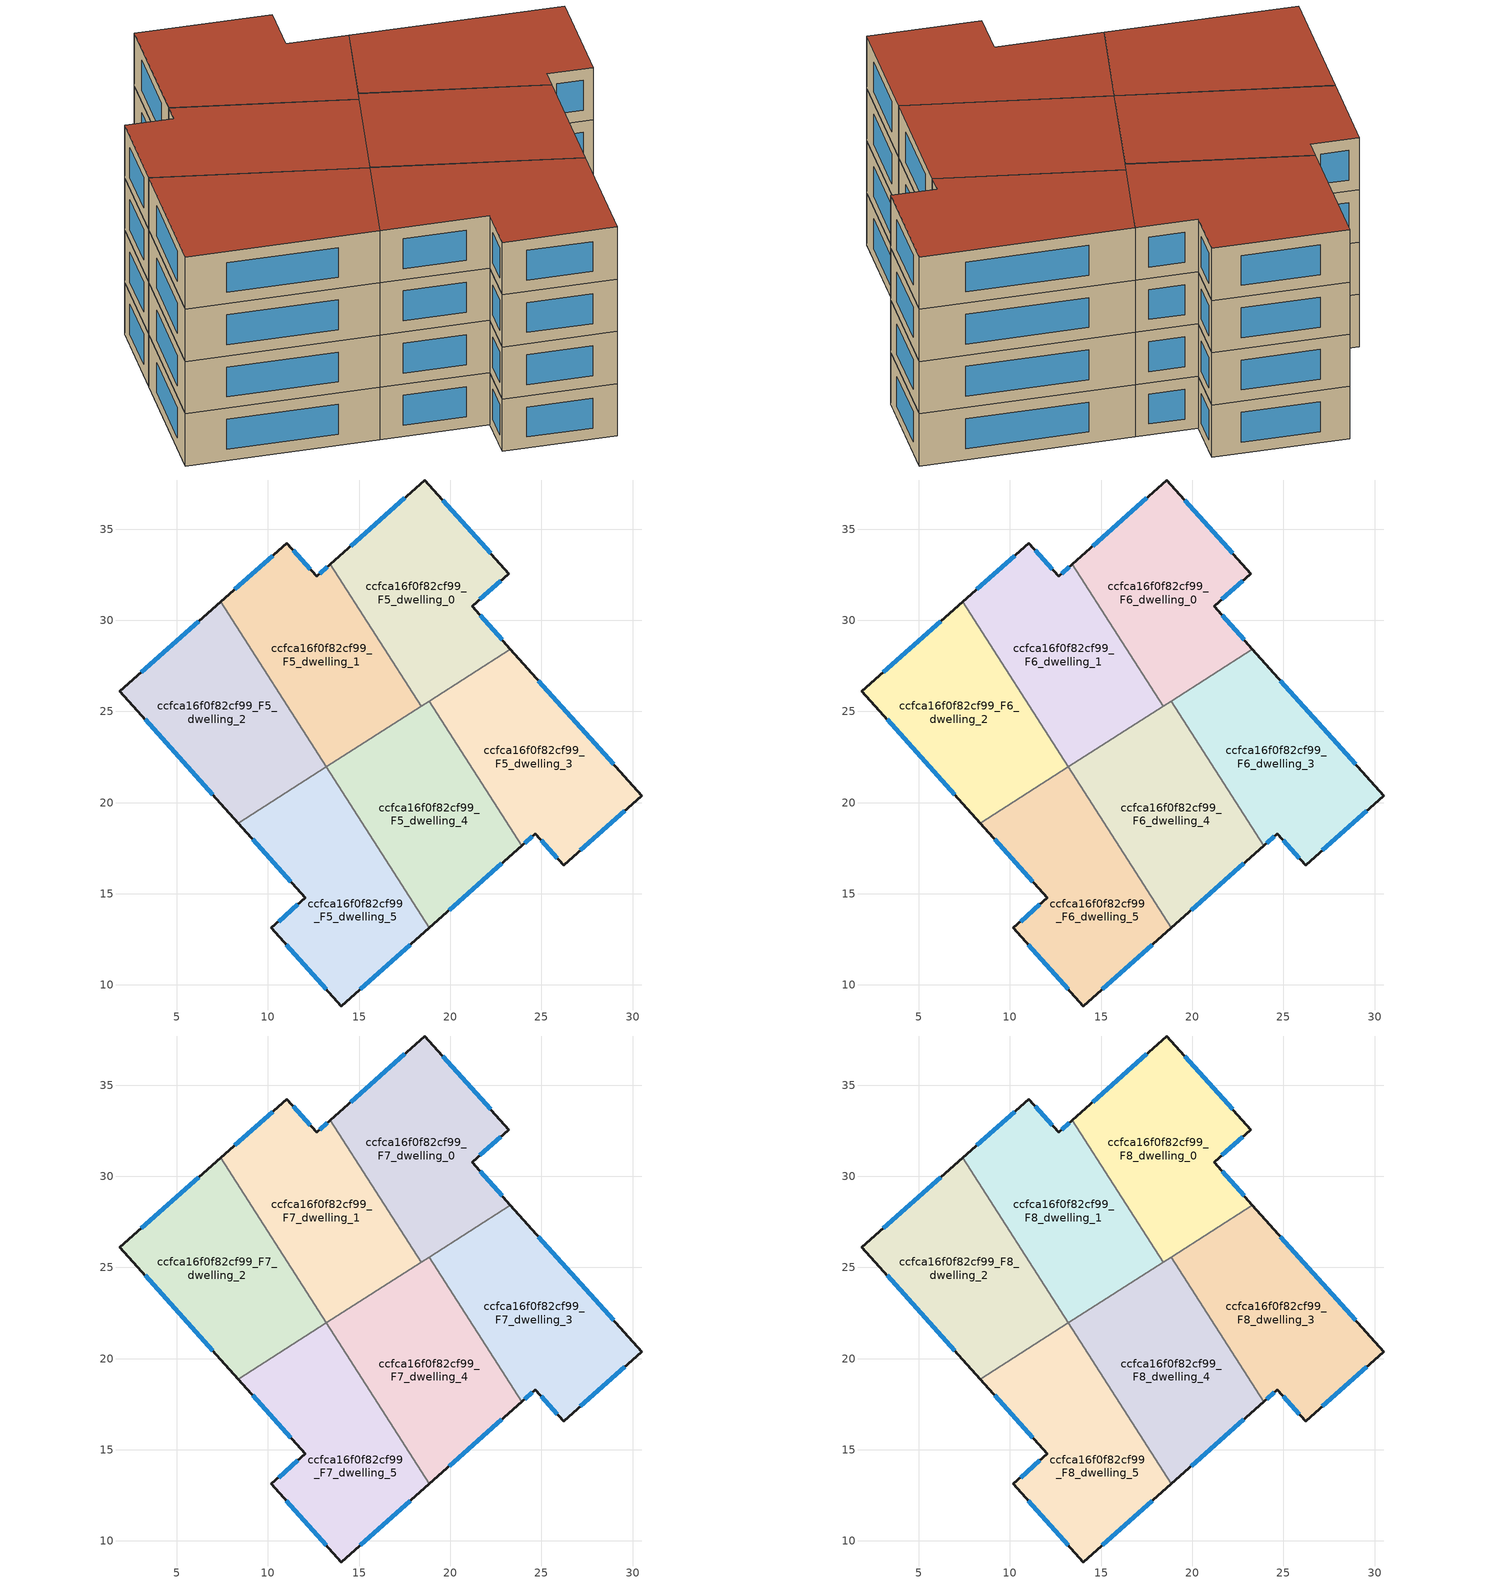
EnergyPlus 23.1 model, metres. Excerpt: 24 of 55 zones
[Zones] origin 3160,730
ccfca16f0f82cf99_F5_dwelling_0
 floor to ccfca16f0f82cf99_F4_dwelling_0 (EU_floor_Construction): 18.61,37.69 23.21,32.57 21.2,30.76 23.3,28.42 18.41,25.29 13.43,33.09 z15
 wall outside (EU_wall_Construction): 23.3,28.42 21.2,30.76 23.21,32.57 18.61,37.69 13.43,33.09 z15:18
 wall to ccfca16f0f82cf99_F5_dwelling_1 (EU_wall_Construction): 13.43,33.09 18.41,25.29 z15:18
 wall to ccfca16f0f82cf99_F5_dwelling_3 (EU_wall_Construction): 18.85,25.57 23.3,28.42 z15:18
 wall to ccfca16f0f82cf99_F5_dwelling_4 (EU_wall_Construction): 18.41,25.29 18.85,25.57 z15:18
 window (EU_Window_Construction): 22.85,28.92 21.65,30.26 / 17.5,36.71 14.54,34.07 / 22.22,33.66 19.59,36.59 / 21.63,31.15 22.78,32.18 z15.64:17.36
ccfca16f0f82cf99_F5_dwelling_1
 floor to ccfca16f0f82cf99_F4_dwelling_1 (EU_floor_Construction): 13.43,33.09 18.41,25.29 13.19,21.95 7.4,31.01 11.04,34.23 12.66,32.41 z15
 wall outside (EU_wall_Construction): 13.43,33.09 12.66,32.41 11.04,34.23 7.4,31.01 z15:18
 wall to ccfca16f0f82cf99_F5_dwelling_2 (EU_wall_Construction): 7.4,31.01 13.19,21.95 z15:18
 wall to ccfca16f0f82cf99_F5_dwelling_4 (EU_wall_Construction): 13.2,21.96 18.41,25.29 z15:18
 window (EU_Window_Construction): 10.26,33.54 8.18,31.7 / 12.32,32.8 11.39,33.84 / 13.27,32.94 12.83,32.55 z15.64:17.36
ccfca16f0f82cf99_F5_dwelling_2
 floor to ccfca16f0f82cf99_F4_dwelling_2 (EU_floor_Construction): 7.4,31.01 13.19,21.95 8.37,18.87 1.88,26.11 z15
 wall outside (EU_wall_Construction): 7.4,31.01 1.88,26.11 8.37,18.87 z15:18
 wall to ccfca16f0f82cf99_F5_dwelling_5 (EU_wall_Construction): 8.37,18.87 13.19,21.95 z15:18
 window (EU_Window_Construction): 3.27,24.56 6.98,20.42 / 6.22,29.96 3.06,27.16 z15.64:17.36
ccfca16f0f82cf99_F5_dwelling_3
 floor to ccfca16f0f82cf99_F4_dwelling_3 (EU_floor_Construction): 23.3,28.42 30.49,20.38 26.21,16.57 24.66,18.29 23.92,17.64 18.85,25.57 z15
 wall outside (EU_wall_Construction): 23.92,17.64 24.66,18.29 26.21,16.57 30.49,20.38 23.3,28.42 z15:18
 wall to ccfca16f0f82cf99_F5_dwelling_4 (EU_wall_Construction): 18.85,25.57 23.92,17.64 z15:18
 window (EU_Window_Construction): 28.95,22.1 24.84,26.7 / 27.13,17.38 29.58,19.56 / 24.99,17.92 25.88,16.94 / 24.08,17.78 24.5,18.15 z15.64:17.36
ccfca16f0f82cf99_F5_dwelling_4
 floor to ccfca16f0f82cf99_F4_dwelling_4 (EU_floor_Construction): 18.85,25.57 23.92,17.64 18.85,13.13 13.2,21.96 z15
 wall outside (EU_wall_Construction): 18.85,13.13 23.92,17.64 z15:18
 wall to ccfca16f0f82cf99_F5_dwelling_5 (EU_wall_Construction): 13.2,21.96 18.85,13.13 z15:18
 window (EU_Window_Construction): 19.94,14.1 22.84,16.67 z15.64:17.36
ccfca16f0f82cf99_F5_dwelling_5
 floor to ccfca16f0f82cf99_F4_dwelling_5 (EU_floor_Construction): 13.2,21.96 18.85,13.13 14.02,8.84 10.19,13.13 12.04,14.77 8.37,18.87 z15
 wall outside (EU_wall_Construction): 8.37,18.87 12.04,14.77 10.19,13.13 14.02,8.84 18.85,13.13 z15:18
 window (EU_Window_Construction): 9.16,17.99 11.25,15.65 / 15.06,9.76 17.82,12.21 / 11.01,12.21 13.2,9.76 / 11.64,14.42 10.58,13.48 z15.64:17.36
ccfca16f0f82cf99_F6_dwelling_0
 floor to ccfca16f0f82cf99_F5_dwelling_0 (EU_floor_Construction): 18.61,37.69 23.21,32.57 21.2,30.76 23.3,28.42 18.41,25.29 13.43,33.09 z18
 wall outside (EU_wall_Construction): 23.3,28.42 21.2,30.76 23.21,32.57 18.61,37.69 13.43,33.09 z18:21
 wall to ccfca16f0f82cf99_F6_dwelling_1 (EU_wall_Construction): 13.43,33.09 18.41,25.29 z18:21
 wall to ccfca16f0f82cf99_F6_dwelling_3 (EU_wall_Construction): 18.85,25.57 23.3,28.42 z18:21
 wall to ccfca16f0f82cf99_F6_dwelling_4 (EU_wall_Construction): 18.41,25.29 18.85,25.57 z18:21
 window (EU_Window_Construction): 22.85,28.92 21.65,30.26 / 17.5,36.71 14.54,34.07 / 22.22,33.66 19.59,36.59 / 21.63,31.15 22.78,32.18 z18.64:20.36
ccfca16f0f82cf99_F6_dwelling_1
 floor to ccfca16f0f82cf99_F5_dwelling_1 (EU_floor_Construction): 13.43,33.09 18.41,25.29 13.19,21.95 7.4,31.01 11.04,34.23 12.66,32.41 z18
 wall outside (EU_wall_Construction): 13.43,33.09 12.66,32.41 11.04,34.23 7.4,31.01 z18:21
 wall to ccfca16f0f82cf99_F6_dwelling_2 (EU_wall_Construction): 7.4,31.01 13.19,21.95 z18:21
 wall to ccfca16f0f82cf99_F6_dwelling_4 (EU_wall_Construction): 13.2,21.96 18.41,25.29 z18:21
 window (EU_Window_Construction): 10.26,33.54 8.18,31.7 / 12.32,32.8 11.39,33.84 / 13.27,32.94 12.83,32.55 z18.64:20.36
ccfca16f0f82cf99_F6_dwelling_2
 floor to ccfca16f0f82cf99_F5_dwelling_2 (EU_floor_Construction): 7.4,31.01 13.19,21.95 8.37,18.87 1.88,26.11 z18
 wall outside (EU_wall_Construction): 7.4,31.01 1.88,26.11 8.37,18.87 z18:21
 wall to ccfca16f0f82cf99_F6_dwelling_5 (EU_wall_Construction): 8.37,18.87 13.19,21.95 z18:21
 window (EU_Window_Construction): 3.27,24.56 6.98,20.42 / 6.22,29.96 3.06,27.16 z18.64:20.36
ccfca16f0f82cf99_F6_dwelling_3
 floor to ccfca16f0f82cf99_F5_dwelling_3 (EU_floor_Construction): 23.3,28.42 30.49,20.38 26.21,16.57 24.66,18.29 23.92,17.64 18.85,25.57 z18
 wall outside (EU_wall_Construction): 23.92,17.64 24.66,18.29 26.21,16.57 30.49,20.38 23.3,28.42 z18:21
 wall to ccfca16f0f82cf99_F6_dwelling_4 (EU_wall_Construction): 18.85,25.57 23.92,17.64 z18:21
 window (EU_Window_Construction): 28.95,22.1 24.84,26.7 / 27.13,17.38 29.58,19.56 / 24.99,17.92 25.88,16.94 / 24.08,17.78 24.5,18.15 z18.64:20.36
ccfca16f0f82cf99_F6_dwelling_4
 floor to ccfca16f0f82cf99_F5_dwelling_4 (EU_floor_Construction): 18.85,25.57 23.92,17.64 18.85,13.13 13.2,21.96 z18
 wall outside (EU_wall_Construction): 18.85,13.13 23.92,17.64 z18:21
 wall to ccfca16f0f82cf99_F6_dwelling_5 (EU_wall_Construction): 13.2,21.96 18.85,13.13 z18:21
 window (EU_Window_Construction): 19.94,14.1 22.84,16.67 z18.64:20.36
ccfca16f0f82cf99_F6_dwelling_5
 floor to ccfca16f0f82cf99_F5_dwelling_5 (EU_floor_Construction): 13.2,21.96 18.85,13.13 14.02,8.84 10.19,13.13 12.04,14.77 8.37,18.87 z18
 wall outside (EU_wall_Construction): 8.37,18.87 12.04,14.77 10.19,13.13 14.02,8.84 18.85,13.13 z18:21
 window (EU_Window_Construction): 9.16,17.99 11.25,15.65 / 15.06,9.76 17.82,12.21 / 11.01,12.21 13.2,9.76 / 11.64,14.42 10.58,13.48 z18.64:20.36
ccfca16f0f82cf99_F7_dwelling_0
 floor to ccfca16f0f82cf99_F6_dwelling_0 (EU_floor_Construction): 18.61,37.69 23.21,32.57 21.2,30.76 23.3,28.42 18.41,25.29 13.43,33.09 z21
 wall outside (EU_wall_Construction): 23.3,28.42 21.2,30.76 23.21,32.57 18.61,37.69 13.43,33.09 z21:24
 wall to ccfca16f0f82cf99_F7_dwelling_1 (EU_wall_Construction): 13.43,33.09 18.41,25.29 z21:24
 wall to ccfca16f0f82cf99_F7_dwelling_3 (EU_wall_Construction): 18.85,25.57 23.3,28.42 z21:24
 wall to ccfca16f0f82cf99_F7_dwelling_4 (EU_wall_Construction): 18.41,25.29 18.85,25.57 z21:24
 window (EU_Window_Construction): 22.85,28.92 21.65,30.26 / 17.5,36.71 14.54,34.07 / 22.22,33.66 19.59,36.59 / 21.63,31.15 22.78,32.18 z21.64:23.36
ccfca16f0f82cf99_F7_dwelling_1
 floor to ccfca16f0f82cf99_F6_dwelling_1 (EU_floor_Construction): 13.43,33.09 18.41,25.29 13.19,21.95 7.4,31.01 11.04,34.23 12.66,32.41 z21
 wall outside (EU_wall_Construction): 13.43,33.09 12.66,32.41 11.04,34.23 7.4,31.01 z21:24
 wall to ccfca16f0f82cf99_F7_dwelling_2 (EU_wall_Construction): 7.4,31.01 13.19,21.95 z21:24
 wall to ccfca16f0f82cf99_F7_dwelling_4 (EU_wall_Construction): 13.2,21.96 18.41,25.29 z21:24
 window (EU_Window_Construction): 10.26,33.54 8.18,31.7 / 12.32,32.8 11.39,33.84 / 13.27,32.94 12.83,32.55 z21.64:23.36
ccfca16f0f82cf99_F7_dwelling_2
 floor to ccfca16f0f82cf99_F6_dwelling_2 (EU_floor_Construction): 7.4,31.01 13.19,21.95 8.37,18.87 1.88,26.11 z21
 wall outside (EU_wall_Construction): 7.4,31.01 1.88,26.11 8.37,18.87 z21:24
 wall to ccfca16f0f82cf99_F7_dwelling_5 (EU_wall_Construction): 8.37,18.87 13.19,21.95 z21:24
 window (EU_Window_Construction): 3.27,24.56 6.98,20.42 / 6.22,29.96 3.06,27.16 z21.64:23.36
ccfca16f0f82cf99_F7_dwelling_3
 floor to ccfca16f0f82cf99_F6_dwelling_3 (EU_floor_Construction): 23.3,28.42 30.49,20.38 26.21,16.57 24.66,18.29 23.92,17.64 18.85,25.57 z21
 wall outside (EU_wall_Construction): 23.92,17.64 24.66,18.29 26.21,16.57 30.49,20.38 23.3,28.42 z21:24
 wall to ccfca16f0f82cf99_F7_dwelling_4 (EU_wall_Construction): 18.85,25.57 23.92,17.64 z21:24
 window (EU_Window_Construction): 28.95,22.1 24.84,26.7 / 27.13,17.38 29.58,19.56 / 24.99,17.92 25.88,16.94 / 24.08,17.78 24.5,18.15 z21.64:23.36
ccfca16f0f82cf99_F7_dwelling_4
 floor to ccfca16f0f82cf99_F6_dwelling_4 (EU_floor_Construction): 18.85,25.57 23.92,17.64 18.85,13.13 13.2,21.96 z21
 wall outside (EU_wall_Construction): 18.85,13.13 23.92,17.64 z21:24
 wall to ccfca16f0f82cf99_F7_dwelling_5 (EU_wall_Construction): 13.2,21.96 18.85,13.13 z21:24
 window (EU_Window_Construction): 19.94,14.1 22.84,16.67 z21.64:23.36
ccfca16f0f82cf99_F7_dwelling_5
 floor to ccfca16f0f82cf99_F6_dwelling_5 (EU_floor_Construction): 13.2,21.96 18.85,13.13 14.02,8.84 10.19,13.13 12.04,14.77 8.37,18.87 z21
 wall outside (EU_wall_Construction): 8.37,18.87 12.04,14.77 10.19,13.13 14.02,8.84 18.85,13.13 z21:24
 window (EU_Window_Construction): 9.16,17.99 11.25,15.65 / 15.06,9.76 17.82,12.21 / 11.01,12.21 13.2,9.76 / 11.64,14.42 10.58,13.48 z21.64:23.36
ccfca16f0f82cf99_F8_dwelling_0
 floor to ccfca16f0f82cf99_F7_dwelling_0 (EU_floor_Construction): 18.61,37.69 23.21,32.57 21.2,30.76 23.3,28.42 18.41,25.29 13.43,33.09 z24
 wall outside (EU_wall_Construction): 23.3,28.42 21.2,30.76 23.21,32.57 18.61,37.69 13.43,33.09 z24:27
 wall to ccfca16f0f82cf99_F8_dwelling_1 (EU_wall_Construction): 13.43,33.09 18.41,25.29 z24:27
 wall to ccfca16f0f82cf99_F8_dwelling_3 (EU_wall_Construction): 18.85,25.57 23.3,28.42 z24:27
 wall to ccfca16f0f82cf99_F8_dwelling_4 (EU_wall_Construction): 18.41,25.29 18.85,25.57 z24:27
 window (EU_Window_Construction): 22.85,28.92 21.65,30.26 / 17.5,36.71 14.54,34.07 / 22.22,33.66 19.59,36.59 / 21.63,31.15 22.78,32.18 z24.64:26.36
 roof outside (EU_roof_Construction): 23.3,28.42 21.2,30.76 23.21,32.57 18.61,37.69 13.43,33.09 18.41,25.29 z27
ccfca16f0f82cf99_F8_dwelling_1
 floor to ccfca16f0f82cf99_F7_dwelling_1 (EU_floor_Construction): 13.43,33.09 18.41,25.29 13.19,21.95 7.4,31.01 11.04,34.23 12.66,32.41 z24
 wall outside (EU_wall_Construction): 13.43,33.09 12.66,32.41 11.04,34.23 7.4,31.01 z24:27
 wall to ccfca16f0f82cf99_F8_dwelling_2 (EU_wall_Construction): 7.4,31.01 13.19,21.95 z24:27
 wall to ccfca16f0f82cf99_F8_dwelling_4 (EU_wall_Construction): 13.2,21.96 18.41,25.29 z24:27
 window (EU_Window_Construction): 10.26,33.54 8.18,31.7 / 12.32,32.8 11.39,33.84 / 13.27,32.94 12.83,32.55 z24.64:26.36
 roof outside (EU_roof_Construction): 18.41,25.29 13.43,33.09 12.66,32.41 11.04,34.23 7.4,31.01 13.19,21.95 z27
ccfca16f0f82cf99_F8_dwelling_2
 floor to ccfca16f0f82cf99_F7_dwelling_2 (EU_floor_Construction): 7.4,31.01 13.19,21.95 8.37,18.87 1.88,26.11 z24
 wall outside (EU_wall_Construction): 7.4,31.01 1.88,26.11 8.37,18.87 z24:27
 wall to ccfca16f0f82cf99_F8_dwelling_5 (EU_wall_Construction): 8.37,18.87 13.19,21.95 z24:27
 window (EU_Window_Construction): 3.27,24.56 6.98,20.42 / 6.22,29.96 3.06,27.16 z24.64:26.36
 roof outside (EU_roof_Construction): 13.19,21.95 7.4,31.01 1.88,26.11 8.37,18.87 z27
ccfca16f0f82cf99_F8_dwelling_3
 floor to ccfca16f0f82cf99_F7_dwelling_3 (EU_floor_Construction): 23.3,28.42 30.49,20.38 26.21,16.57 24.66,18.29 23.92,17.64 18.85,25.57 z24
 wall outside (EU_wall_Construction): 23.92,17.64 24.66,18.29 26.21,16.57 30.49,20.38 23.3,28.42 z24:27
 wall to ccfca16f0f82cf99_F8_dwelling_4 (EU_wall_Construction): 18.85,25.57 23.92,17.64 z24:27
 window (EU_Window_Construction): 28.95,22.1 24.84,26.7 / 27.13,17.38 29.58,19.56 / 24.99,17.92 25.88,16.94 / 24.08,17.78 24.5,18.15 z24.64:26.36
 roof outside (EU_roof_Construction): 30.49,20.38 23.3,28.42 18.85,25.57 23.92,17.64 24.66,18.29 26.21,16.57 z27
ccfca16f0f82cf99_F8_dwelling_4
 floor to ccfca16f0f82cf99_F7_dwelling_4 (EU_floor_Construction): 18.85,25.57 23.92,17.64 18.85,13.13 13.2,21.96 z24
 wall outside (EU_wall_Construction): 18.85,13.13 23.92,17.64 z24:27
 wall to ccfca16f0f82cf99_F8_dwelling_5 (EU_wall_Construction): 13.2,21.96 18.85,13.13 z24:27
 window (EU_Window_Construction): 19.94,14.1 22.84,16.67 z24.64:26.36
 roof outside (EU_roof_Construction): 23.92,17.64 18.85,25.57 13.2,21.96 18.85,13.13 z27
ccfca16f0f82cf99_F8_dwelling_5
 floor to ccfca16f0f82cf99_F7_dwelling_5 (EU_floor_Construction): 13.2,21.96 18.85,13.13 14.02,8.84 10.19,13.13 12.04,14.77 8.37,18.87 z24
 wall outside (EU_wall_Construction): 8.37,18.87 12.04,14.77 10.19,13.13 14.02,8.84 18.85,13.13 z24:27
 window (EU_Window_Construction): 9.16,17.99 11.25,15.65 / 15.06,9.76 17.82,12.21 / 11.01,12.21 13.2,9.76 / 11.64,14.42 10.58,13.48 z24.64:26.36
 roof outside (EU_roof_Construction): 18.85,13.13 13.2,21.96 8.37,18.87 12.04,14.77 10.19,13.13 14.02,8.84 z27
[Building]
EU S2 Campaign: North Axis=0; Terrain=City; Solar Distribution=FullExterior
[Site:Location]
Yerevan-Zvartnots.Intl.AP: Latitude=40.15; Longitude=44.383; Time Zone=4; Elevation=854
[SizingPeriod:WeatherFileDays]
AnnualSizingPeriod: Begin Month=1; Begin Day of Month=1; End Month=12; End Day of Month=31; Day of Week for Start Day=Monday; Use Weather File Daylight Saving Period=No; Use Weather File Rain and Snow Indicators=No
[MATERIAL]
EU_InternalMass_Material: Roughness=MediumRough; Thickness=0.1; Conductivity=1; Density=1800; Specific Heat=900; Thermal Absorptance=0.9; Solar Absorptance=0.7; Visible Absorptance=0.7
[MATERIAL:NOMASS] Roughness=MediumRough; Thermal Absorptance=0.9; Solar Absorptance=0.7; Visible Absorptance=0.7
Name | Thermal Resistance
EU_wall_NoMass | 1.05043
EU_roof_NoMass | 1.45357
EU_floor_NoMass | 0.478065
[WINDOWMATERIAL:SIMPLEGLAZINGSYSTEM]
EU_Window_SimpleGlazing: UFactor=2.5566; Solar Heat Gain Coefficient=0.75; Visible Transmittance=0.75
[CONSTRUCTION]
EU_wall_Construction: EU_wall_NoMass
EU_roof_Construction: EU_roof_NoMass
EU_floor_Construction: EU_floor_NoMass
EU_Window_Construction: EU_Window_SimpleGlazing
EU_InternalMass_Construction: EU_InternalMass_Material
[ZONE] Type=1; Multiplier=1; Ceiling Height=autocalculate; Floor Area=autocalculate; Part of Total Floor Area=Yes
Name | Volume
ccfca16f0f82cf99_F5_dwelling_0; ccfca16f0f82cf99_F6_dwelling_0; ccfca16f0f82cf99_F7_dwelling_0; ccfca16f0f82cf99_F8_dwelling_0 | 199.992
ccfca16f0f82cf99_F5_dwelling_1; ccfca16f0f82cf99_F6_dwelling_1; ccfca16f0f82cf99_F7_dwelling_1; ccfca16f0f82cf99_F8_dwelling_1 | 200.013
ccfca16f0f82cf99_F5_dwelling_2; ccfca16f0f82cf99_F6_dwelling_2; ccfca16f0f82cf99_F7_dwelling_2; ccfca16f0f82cf99_F8_dwelling_2 | 199.978
ccfca16f0f82cf99_F5_dwelling_3; ccfca16f0f82cf99_F6_dwelling_3; ccfca16f0f82cf99_F7_dwelling_3; ccfca16f0f82cf99_F8_dwelling_3 | 200.01
ccfca16f0f82cf99_F5_dwelling_4; ccfca16f0f82cf99_F6_dwelling_4; ccfca16f0f82cf99_F7_dwelling_4; ccfca16f0f82cf99_F8_dwelling_4 | 200.019
ccfca16f0f82cf99_F5_dwelling_5; ccfca16f0f82cf99_F6_dwelling_5; ccfca16f0f82cf99_F7_dwelling_5; ccfca16f0f82cf99_F8_dwelling_5 | 199.999
[INTERNALMASS] Construction=EU_InternalMass_Construction
Name | Zone or ZoneList | Surface Area
ccfca16f0f82cf99_F5_dwelling_0_EU_InternalMass | ccfca16f0f82cf99_F5_dwelling_0 | 66.664
ccfca16f0f82cf99_F5_dwelling_1_EU_InternalMass | ccfca16f0f82cf99_F5_dwelling_1 | 66.6711
ccfca16f0f82cf99_F5_dwelling_2_EU_InternalMass | ccfca16f0f82cf99_F5_dwelling_2 | 66.6593
ccfca16f0f82cf99_F5_dwelling_3_EU_InternalMass | ccfca16f0f82cf99_F5_dwelling_3 | 66.6705
ccfca16f0f82cf99_F5_dwelling_4_EU_InternalMass | ccfca16f0f82cf99_F5_dwelling_4 | 66.6728
ccfca16f0f82cf99_F5_dwelling_5_EU_InternalMass | ccfca16f0f82cf99_F5_dwelling_5 | 66.6664
ccfca16f0f82cf99_F6_dwelling_0_EU_InternalMass | ccfca16f0f82cf99_F6_dwelling_0 | 66.664
ccfca16f0f82cf99_F6_dwelling_1_EU_InternalMass | ccfca16f0f82cf99_F6_dwelling_1 | 66.6711
ccfca16f0f82cf99_F6_dwelling_2_EU_InternalMass | ccfca16f0f82cf99_F6_dwelling_2 | 66.6593
ccfca16f0f82cf99_F6_dwelling_3_EU_InternalMass | ccfca16f0f82cf99_F6_dwelling_3 | 66.6705
ccfca16f0f82cf99_F6_dwelling_4_EU_InternalMass | ccfca16f0f82cf99_F6_dwelling_4 | 66.6728
ccfca16f0f82cf99_F6_dwelling_5_EU_InternalMass | ccfca16f0f82cf99_F6_dwelling_5 | 66.6664
ccfca16f0f82cf99_F7_dwelling_0_EU_InternalMass | ccfca16f0f82cf99_F7_dwelling_0 | 66.664
ccfca16f0f82cf99_F7_dwelling_1_EU_InternalMass | ccfca16f0f82cf99_F7_dwelling_1 | 66.6711
ccfca16f0f82cf99_F7_dwelling_2_EU_InternalMass | ccfca16f0f82cf99_F7_dwelling_2 | 66.6593
ccfca16f0f82cf99_F7_dwelling_3_EU_InternalMass | ccfca16f0f82cf99_F7_dwelling_3 | 66.6705
ccfca16f0f82cf99_F7_dwelling_4_EU_InternalMass | ccfca16f0f82cf99_F7_dwelling_4 | 66.6728
ccfca16f0f82cf99_F7_dwelling_5_EU_InternalMass | ccfca16f0f82cf99_F7_dwelling_5 | 66.6664
ccfca16f0f82cf99_F8_dwelling_0_EU_InternalMass | ccfca16f0f82cf99_F8_dwelling_0 | 66.664
ccfca16f0f82cf99_F8_dwelling_1_EU_InternalMass | ccfca16f0f82cf99_F8_dwelling_1 | 66.6711
ccfca16f0f82cf99_F8_dwelling_2_EU_InternalMass | ccfca16f0f82cf99_F8_dwelling_2 | 66.6593
ccfca16f0f82cf99_F8_dwelling_3_EU_InternalMass | ccfca16f0f82cf99_F8_dwelling_3 | 66.6705
ccfca16f0f82cf99_F8_dwelling_4_EU_InternalMass | ccfca16f0f82cf99_F8_dwelling_4 | 66.6728
ccfca16f0f82cf99_F8_dwelling_5_EU_InternalMass | ccfca16f0f82cf99_F8_dwelling_5 | 66.6664
[OTHEREQUIPMENT] Fuel Type=Electricity; Design Level Calculation Method=Watts/Area; Power per Zone Floor Area=1; Fraction Latent=0; Fraction Radiant=0; Fraction Lost=0; Carbon Dioxide Generation Rate=0; EndUse Subcategory=EU_Step8_InternalGains
Name | Zone or ZoneList or Space or SpaceList | Schedule
EU_Step8_InternalGain_ccfca16f0f82cf99_F5_dwelling_0_f000 | ccfca16f0f82cf99_F5_dwelling_0 | EU_Step8_GainSchedule_ccfca16f0f82cf99_F5_dwelling_0_f000
EU_Step8_InternalGain_ccfca16f0f82cf99_F5_dwelling_1_f000 | ccfca16f0f82cf99_F5_dwelling_1 | EU_Step8_GainSchedule_ccfca16f0f82cf99_F5_dwelling_1_f000
EU_Step8_InternalGain_ccfca16f0f82cf99_F5_dwelling_2_f000 | ccfca16f0f82cf99_F5_dwelling_2 | EU_Step8_GainSchedule_ccfca16f0f82cf99_F5_dwelling_2_f000
EU_Step8_InternalGain_ccfca16f0f82cf99_F5_dwelling_3_f000 | ccfca16f0f82cf99_F5_dwelling_3 | EU_Step8_GainSchedule_ccfca16f0f82cf99_F5_dwelling_3_f000
EU_Step8_InternalGain_ccfca16f0f82cf99_F5_dwelling_4_f000 | ccfca16f0f82cf99_F5_dwelling_4 | EU_Step8_GainSchedule_ccfca16f0f82cf99_F5_dwelling_4_f000
EU_Step8_InternalGain_ccfca16f0f82cf99_F5_dwelling_5_f000 | ccfca16f0f82cf99_F5_dwelling_5 | EU_Step8_GainSchedule_ccfca16f0f82cf99_F5_dwelling_5_f000
EU_Step8_InternalGain_ccfca16f0f82cf99_F6_dwelling_0_f000 | ccfca16f0f82cf99_F6_dwelling_0 | EU_Step8_GainSchedule_ccfca16f0f82cf99_F6_dwelling_0_f000
EU_Step8_InternalGain_ccfca16f0f82cf99_F6_dwelling_1_f000 | ccfca16f0f82cf99_F6_dwelling_1 | EU_Step8_GainSchedule_ccfca16f0f82cf99_F6_dwelling_1_f000
EU_Step8_InternalGain_ccfca16f0f82cf99_F6_dwelling_2_f000 | ccfca16f0f82cf99_F6_dwelling_2 | EU_Step8_GainSchedule_ccfca16f0f82cf99_F6_dwelling_2_f000
EU_Step8_InternalGain_ccfca16f0f82cf99_F6_dwelling_3_f000 | ccfca16f0f82cf99_F6_dwelling_3 | EU_Step8_GainSchedule_ccfca16f0f82cf99_F6_dwelling_3_f000
EU_Step8_InternalGain_ccfca16f0f82cf99_F6_dwelling_4_f000 | ccfca16f0f82cf99_F6_dwelling_4 | EU_Step8_GainSchedule_ccfca16f0f82cf99_F6_dwelling_4_f000
EU_Step8_InternalGain_ccfca16f0f82cf99_F6_dwelling_5_f000 | ccfca16f0f82cf99_F6_dwelling_5 | EU_Step8_GainSchedule_ccfca16f0f82cf99_F6_dwelling_5_f000
EU_Step8_InternalGain_ccfca16f0f82cf99_F7_dwelling_0_f000 | ccfca16f0f82cf99_F7_dwelling_0 | EU_Step8_GainSchedule_ccfca16f0f82cf99_F7_dwelling_0_f000
EU_Step8_InternalGain_ccfca16f0f82cf99_F7_dwelling_1_f000 | ccfca16f0f82cf99_F7_dwelling_1 | EU_Step8_GainSchedule_ccfca16f0f82cf99_F7_dwelling_1_f000
EU_Step8_InternalGain_ccfca16f0f82cf99_F7_dwelling_2_f000 | ccfca16f0f82cf99_F7_dwelling_2 | EU_Step8_GainSchedule_ccfca16f0f82cf99_F7_dwelling_2_f000
EU_Step8_InternalGain_ccfca16f0f82cf99_F7_dwelling_3_f000 | ccfca16f0f82cf99_F7_dwelling_3 | EU_Step8_GainSchedule_ccfca16f0f82cf99_F7_dwelling_3_f000
EU_Step8_InternalGain_ccfca16f0f82cf99_F7_dwelling_4_f000 | ccfca16f0f82cf99_F7_dwelling_4 | EU_Step8_GainSchedule_ccfca16f0f82cf99_F7_dwelling_4_f000
EU_Step8_InternalGain_ccfca16f0f82cf99_F7_dwelling_5_f000 | ccfca16f0f82cf99_F7_dwelling_5 | EU_Step8_GainSchedule_ccfca16f0f82cf99_F7_dwelling_5_f000
EU_Step8_InternalGain_ccfca16f0f82cf99_F8_dwelling_0_f000 | ccfca16f0f82cf99_F8_dwelling_0 | EU_Step8_GainSchedule_ccfca16f0f82cf99_F8_dwelling_0_f000
EU_Step8_InternalGain_ccfca16f0f82cf99_F8_dwelling_1_f000 | ccfca16f0f82cf99_F8_dwelling_1 | EU_Step8_GainSchedule_ccfca16f0f82cf99_F8_dwelling_1_f000
EU_Step8_InternalGain_ccfca16f0f82cf99_F8_dwelling_2_f000 | ccfca16f0f82cf99_F8_dwelling_2 | EU_Step8_GainSchedule_ccfca16f0f82cf99_F8_dwelling_2_f000
EU_Step8_InternalGain_ccfca16f0f82cf99_F8_dwelling_3_f000 | ccfca16f0f82cf99_F8_dwelling_3 | EU_Step8_GainSchedule_ccfca16f0f82cf99_F8_dwelling_3_f000
EU_Step8_InternalGain_ccfca16f0f82cf99_F8_dwelling_4_f000 | ccfca16f0f82cf99_F8_dwelling_4 | EU_Step8_GainSchedule_ccfca16f0f82cf99_F8_dwelling_4_f000
EU_Step8_InternalGain_ccfca16f0f82cf99_F8_dwelling_5_f000 | ccfca16f0f82cf99_F8_dwelling_5 | EU_Step8_GainSchedule_ccfca16f0f82cf99_F8_dwelling_5_f000
[ZONEVENTILATION:DESIGNFLOWRATE] Schedule=EU_AlwaysOn; Design Flow Rate Calculation Method=AirChanges/Hour; Air Changes per Hour=0.557805; Ventilation Type=Natural; Fan Pressure Rise=0; Fan Total Efficiency=1; Constant Term Coefficient=1; Temperature Term Coefficient=0; Velocity Term Coefficient=0; Velocity Squared Term Coefficient=0; Minimum Indoor Temperature=-100; Maximum Indoor Temperature=100; Delta Temperature=-100; Minimum Outdoor Temperature=-100; Maximum Outdoor Temperature=100; Maximum Wind Speed=40
Name | Zone or ZoneList or Space or SpaceList
EU_ConstantAir_ccfca16f0f82cf99_F5_dwelling_0 | ccfca16f0f82cf99_F5_dwelling_0
EU_ConstantAir_ccfca16f0f82cf99_F5_dwelling_1 | ccfca16f0f82cf99_F5_dwelling_1
EU_ConstantAir_ccfca16f0f82cf99_F5_dwelling_2 | ccfca16f0f82cf99_F5_dwelling_2
EU_ConstantAir_ccfca16f0f82cf99_F5_dwelling_3 | ccfca16f0f82cf99_F5_dwelling_3
EU_ConstantAir_ccfca16f0f82cf99_F5_dwelling_4 | ccfca16f0f82cf99_F5_dwelling_4
EU_ConstantAir_ccfca16f0f82cf99_F5_dwelling_5 | ccfca16f0f82cf99_F5_dwelling_5
EU_ConstantAir_ccfca16f0f82cf99_F6_dwelling_0 | ccfca16f0f82cf99_F6_dwelling_0
EU_ConstantAir_ccfca16f0f82cf99_F6_dwelling_1 | ccfca16f0f82cf99_F6_dwelling_1
EU_ConstantAir_ccfca16f0f82cf99_F6_dwelling_2 | ccfca16f0f82cf99_F6_dwelling_2
EU_ConstantAir_ccfca16f0f82cf99_F6_dwelling_3 | ccfca16f0f82cf99_F6_dwelling_3
EU_ConstantAir_ccfca16f0f82cf99_F6_dwelling_4 | ccfca16f0f82cf99_F6_dwelling_4
EU_ConstantAir_ccfca16f0f82cf99_F6_dwelling_5 | ccfca16f0f82cf99_F6_dwelling_5
EU_ConstantAir_ccfca16f0f82cf99_F7_dwelling_0 | ccfca16f0f82cf99_F7_dwelling_0
EU_ConstantAir_ccfca16f0f82cf99_F7_dwelling_1 | ccfca16f0f82cf99_F7_dwelling_1
EU_ConstantAir_ccfca16f0f82cf99_F7_dwelling_2 | ccfca16f0f82cf99_F7_dwelling_2
EU_ConstantAir_ccfca16f0f82cf99_F7_dwelling_3 | ccfca16f0f82cf99_F7_dwelling_3
EU_ConstantAir_ccfca16f0f82cf99_F7_dwelling_4 | ccfca16f0f82cf99_F7_dwelling_4
EU_ConstantAir_ccfca16f0f82cf99_F7_dwelling_5 | ccfca16f0f82cf99_F7_dwelling_5
EU_ConstantAir_ccfca16f0f82cf99_F8_dwelling_0 | ccfca16f0f82cf99_F8_dwelling_0
EU_ConstantAir_ccfca16f0f82cf99_F8_dwelling_1 | ccfca16f0f82cf99_F8_dwelling_1
EU_ConstantAir_ccfca16f0f82cf99_F8_dwelling_2 | ccfca16f0f82cf99_F8_dwelling_2
EU_ConstantAir_ccfca16f0f82cf99_F8_dwelling_3 | ccfca16f0f82cf99_F8_dwelling_3
EU_ConstantAir_ccfca16f0f82cf99_F8_dwelling_4 | ccfca16f0f82cf99_F8_dwelling_4
EU_ConstantAir_ccfca16f0f82cf99_F8_dwelling_5 | ccfca16f0f82cf99_F8_dwelling_5
[HVACTEMPLATE:THERMOSTAT] Constant Heating Setpoint=20; Constant Cooling Setpoint=50
EU_HeatOnly_ccfca16f0f82cf99_F1_dwelling_3; EU_HeatOnly_ccfca16f0f82cf99_F1_dwelling_4; EU_HeatOnly_ccfca16f0f82cf99_F1_dwelling_5; EU_HeatOnly_ccfca16f0f82cf99_F2_dwelling_0; EU_HeatOnly_ccfca16f0f82cf99_F2_dwelling_1; EU_HeatOnly_ccfca16f0f82cf99_F2_dwelling_2; EU_HeatOnly_ccfca16f0f82cf99_F2_dwelling_3; EU_HeatOnly_ccfca16f0f82cf99_F2_dwelling_4; EU_HeatOnly_ccfca16f0f82cf99_F2_dwelling_5; EU_HeatOnly_ccfca16f0f82cf99_F3_dwelling_0; EU_HeatOnly_ccfca16f0f82cf99_F3_dwelling_1; EU_HeatOnly_ccfca16f0f82cf99_F3_dwelling_2; EU_HeatOnly_ccfca16f0f82cf99_F3_dwelling_3; EU_HeatOnly_ccfca16f0f82cf99_F3_dwelling_4; EU_HeatOnly_ccfca16f0f82cf99_F3_dwelling_5; EU_HeatOnly_ccfca16f0f82cf99_F4_dwelling_0; EU_HeatOnly_ccfca16f0f82cf99_F4_dwelling_1; EU_HeatOnly_ccfca16f0f82cf99_F4_dwelling_2; EU_HeatOnly_ccfca16f0f82cf99_F4_dwelling_3; EU_HeatOnly_ccfca16f0f82cf99_F4_dwelling_4; EU_HeatOnly_ccfca16f0f82cf99_F4_dwelling_5; EU_HeatOnly_ccfca16f0f82cf99_F5_dwelling_0; EU_HeatOnly_ccfca16f0f82cf99_F5_dwelling_1; EU_HeatOnly_ccfca16f0f82cf99_F5_dwelling_2; EU_HeatOnly_ccfca16f0f82cf99_F5_dwelling_3; EU_HeatOnly_ccfca16f0f82cf99_F5_dwelling_4; EU_HeatOnly_ccfca16f0f82cf99_F5_dwelling_5; EU_HeatOnly_ccfca16f0f82cf99_F6_dwelling_0; EU_HeatOnly_ccfca16f0f82cf99_F6_dwelling_1; EU_HeatOnly_ccfca16f0f82cf99_F6_dwelling_2; EU_HeatOnly_ccfca16f0f82cf99_F6_dwelling_3; EU_HeatOnly_ccfca16f0f82cf99_F6_dwelling_4; EU_HeatOnly_ccfca16f0f82cf99_F6_dwelling_5; EU_HeatOnly_ccfca16f0f82cf99_F7_dwelling_0; EU_HeatOnly_ccfca16f0f82cf99_F7_dwelling_1; EU_HeatOnly_ccfca16f0f82cf99_F7_dwelling_2; EU_HeatOnly_ccfca16f0f82cf99_F7_dwelling_3; EU_HeatOnly_ccfca16f0f82cf99_F7_dwelling_4; EU_HeatOnly_ccfca16f0f82cf99_F7_dwelling_5; EU_HeatOnly_ccfca16f0f82cf99_F8_dwelling_0; EU_HeatOnly_ccfca16f0f82cf99_F8_dwelling_1; EU_HeatOnly_ccfca16f0f82cf99_F8_dwelling_2; EU_HeatOnly_ccfca16f0f82cf99_F8_dwelling_3; EU_HeatOnly_ccfca16f0f82cf99_F8_dwelling_4; EU_HeatOnly_ccfca16f0f82cf99_F8_dwelling_5
[HVACTEMPLATE:ZONE:IDEALLOADSAIRSYSTEM] System Availability Schedule=EU_AlwaysOn; Maximum Heating Supply Air Temperature=50; Minimum Cooling Supply Air Temperature=13; Maximum Heating Supply Air Humidity Ratio=0.0156; Minimum Cooling Supply Air Humidity Ratio=0.0077; Heating Limit=NoLimit; Cooling Limit=NoLimit; Heating Availability Schedule=EU_AlwaysOn; Cooling Availability Schedule=EU_CoolingOff; Dehumidification Control Type=ConstantSensibleHeatRatio; Cooling Sensible Heat Ratio=0.7; Dehumidification Setpoint=60; Humidification Control Type=None; Humidification Setpoint=30; Outdoor Air Method=None; Outdoor Air Flow Rate per Person=0.00944; Outdoor Air Flow Rate per Zone Floor Area=0; Outdoor Air Flow Rate per Zone=0; Demand Controlled Ventilation Type=None; Outdoor Air Economizer Type=NoEconomizer; Heat Recovery Type=None; Sensible Heat Recovery Effectiveness=0.7; Latent Heat Recovery Effectiveness=0.65
Name | Template Thermostat
ccfca16f0f82cf99_F5_dwelling_0 | EU_HeatOnly_ccfca16f0f82cf99_F5_dwelling_0
ccfca16f0f82cf99_F5_dwelling_1 | EU_HeatOnly_ccfca16f0f82cf99_F5_dwelling_1
ccfca16f0f82cf99_F5_dwelling_2 | EU_HeatOnly_ccfca16f0f82cf99_F5_dwelling_2
ccfca16f0f82cf99_F5_dwelling_3 | EU_HeatOnly_ccfca16f0f82cf99_F5_dwelling_3
ccfca16f0f82cf99_F5_dwelling_4 | EU_HeatOnly_ccfca16f0f82cf99_F5_dwelling_4
ccfca16f0f82cf99_F5_dwelling_5 | EU_HeatOnly_ccfca16f0f82cf99_F5_dwelling_5
ccfca16f0f82cf99_F6_dwelling_0 | EU_HeatOnly_ccfca16f0f82cf99_F6_dwelling_0
ccfca16f0f82cf99_F6_dwelling_1 | EU_HeatOnly_ccfca16f0f82cf99_F6_dwelling_1
ccfca16f0f82cf99_F6_dwelling_2 | EU_HeatOnly_ccfca16f0f82cf99_F6_dwelling_2
ccfca16f0f82cf99_F6_dwelling_3 | EU_HeatOnly_ccfca16f0f82cf99_F6_dwelling_3
ccfca16f0f82cf99_F6_dwelling_4 | EU_HeatOnly_ccfca16f0f82cf99_F6_dwelling_4
ccfca16f0f82cf99_F6_dwelling_5 | EU_HeatOnly_ccfca16f0f82cf99_F6_dwelling_5
ccfca16f0f82cf99_F7_dwelling_0 | EU_HeatOnly_ccfca16f0f82cf99_F7_dwelling_0
ccfca16f0f82cf99_F7_dwelling_1 | EU_HeatOnly_ccfca16f0f82cf99_F7_dwelling_1
ccfca16f0f82cf99_F7_dwelling_2 | EU_HeatOnly_ccfca16f0f82cf99_F7_dwelling_2
ccfca16f0f82cf99_F7_dwelling_3 | EU_HeatOnly_ccfca16f0f82cf99_F7_dwelling_3
ccfca16f0f82cf99_F7_dwelling_4 | EU_HeatOnly_ccfca16f0f82cf99_F7_dwelling_4
ccfca16f0f82cf99_F7_dwelling_5 | EU_HeatOnly_ccfca16f0f82cf99_F7_dwelling_5
ccfca16f0f82cf99_F8_dwelling_0 | EU_HeatOnly_ccfca16f0f82cf99_F8_dwelling_0
ccfca16f0f82cf99_F8_dwelling_1 | EU_HeatOnly_ccfca16f0f82cf99_F8_dwelling_1
ccfca16f0f82cf99_F8_dwelling_2 | EU_HeatOnly_ccfca16f0f82cf99_F8_dwelling_2
ccfca16f0f82cf99_F8_dwelling_3 | EU_HeatOnly_ccfca16f0f82cf99_F8_dwelling_3
ccfca16f0f82cf99_F8_dwelling_4 | EU_HeatOnly_ccfca16f0f82cf99_F8_dwelling_4
ccfca16f0f82cf99_F8_dwelling_5 | EU_HeatOnly_ccfca16f0f82cf99_F8_dwelling_5
[SIZING:ZONE] Zone Cooling Design Supply Air Temperature Input Method=SupplyAirTemperature; Zone Cooling Design Supply Air Temperature=13; Zone Heating Design Supply Air Temperature Input Method=SupplyAirTemperature; Zone Heating Design Supply Air Temperature=50; Zone Cooling Design Supply Air Humidity Ratio=0.008; Zone Heating Design Supply Air Humidity Ratio=0.008; Cooling Design Air Flow Method=DesignDay; Cooling Design Air Flow Rate=0; Cooling Minimum Air Flow per Zone Floor Area=0.000762; Cooling Minimum Air Flow=0; Cooling Minimum Air Flow Fraction=0.2; Heating Design Air Flow Method=DesignDay; Heating Design Air Flow Rate=0; Heating Maximum Air Flow per Zone Floor Area=0.002032; Heating Maximum Air Flow=0.141576; Heating Maximum Air Flow Fraction=0.3; Account for Dedicated Outdoor Air System=No; Dedicated Outdoor Air System Control Strategy=NeutralSupplyAir; Dedicated Outdoor Air Low Setpoint Temperature for Design=autosize; Dedicated Outdoor Air High Setpoint Temperature for Design=autosize; Zone Load Sizing Method=Sensible Load Only No Latent Load; Zone Latent Cooling Design Supply Air Humidity Ratio Input Method=HumidityRatioDifference; Zone Cooling Design Supply Air Humidity Ratio Difference=0.005; Zone Latent Heating Design Supply Air Humidity Ratio Input Method=HumidityRatioDifference; Zone Humidification Design Supply Air Humidity Ratio Difference=0.005
ccfca16f0f82cf99_F5_dwelling_0; ccfca16f0f82cf99_F5_dwelling_1; ccfca16f0f82cf99_F5_dwelling_2; ccfca16f0f82cf99_F5_dwelling_3; ccfca16f0f82cf99_F5_dwelling_4; ccfca16f0f82cf99_F5_dwelling_5; ccfca16f0f82cf99_F6_dwelling_0; ccfca16f0f82cf99_F6_dwelling_1; ccfca16f0f82cf99_F6_dwelling_2; ccfca16f0f82cf99_F6_dwelling_3; ccfca16f0f82cf99_F6_dwelling_4; ccfca16f0f82cf99_F6_dwelling_5; ccfca16f0f82cf99_F7_dwelling_0; ccfca16f0f82cf99_F7_dwelling_1; ccfca16f0f82cf99_F7_dwelling_2; ccfca16f0f82cf99_F7_dwelling_3; ccfca16f0f82cf99_F7_dwelling_4; ccfca16f0f82cf99_F7_dwelling_5; ccfca16f0f82cf99_F8_dwelling_0; ccfca16f0f82cf99_F8_dwelling_1; ccfca16f0f82cf99_F8_dwelling_2; ccfca16f0f82cf99_F8_dwelling_3; ccfca16f0f82cf99_F8_dwelling_4; ccfca16f0f82cf99_F8_dwelling_5
[SCHEDULE:CONSTANT]
Name | Hourly Value
EU_AlwaysOn | 1
EU_CoolingOff | 0
[SCHEDULE:FILE] Column Number=1; Rows to Skip at Top=0; Number of Hours of Data=8760; Column Separator=Comma; Interpolate to Timestep=No; Minutes per Item=60; Adjust Schedule for Daylight Savings=Yes
Name | File
EU_Step8_GainSchedule_ccfca16f0f82cf99_F5_dwelling_0_f000 | ../../schedules/ccfca16f0f82cf99/ccfca16f0f82cf99_F5_dwelling_0_f000_gain.csv
EU_Step8_GainSchedule_ccfca16f0f82cf99_F5_dwelling_1_f000 | ../../schedules/ccfca16f0f82cf99/ccfca16f0f82cf99_F5_dwelling_1_f000_gain.csv
EU_Step8_GainSchedule_ccfca16f0f82cf99_F5_dwelling_2_f000 | ../../schedules/ccfca16f0f82cf99/ccfca16f0f82cf99_F5_dwelling_2_f000_gain.csv
EU_Step8_GainSchedule_ccfca16f0f82cf99_F5_dwelling_3_f000 | ../../schedules/ccfca16f0f82cf99/ccfca16f0f82cf99_F5_dwelling_3_f000_gain.csv
EU_Step8_GainSchedule_ccfca16f0f82cf99_F5_dwelling_4_f000 | ../../schedules/ccfca16f0f82cf99/ccfca16f0f82cf99_F5_dwelling_4_f000_gain.csv
EU_Step8_GainSchedule_ccfca16f0f82cf99_F5_dwelling_5_f000 | ../../schedules/ccfca16f0f82cf99/ccfca16f0f82cf99_F5_dwelling_5_f000_gain.csv
EU_Step8_GainSchedule_ccfca16f0f82cf99_F6_dwelling_0_f000 | ../../schedules/ccfca16f0f82cf99/ccfca16f0f82cf99_F6_dwelling_0_f000_gain.csv
EU_Step8_GainSchedule_ccfca16f0f82cf99_F6_dwelling_1_f000 | ../../schedules/ccfca16f0f82cf99/ccfca16f0f82cf99_F6_dwelling_1_f000_gain.csv
EU_Step8_GainSchedule_ccfca16f0f82cf99_F6_dwelling_2_f000 | ../../schedules/ccfca16f0f82cf99/ccfca16f0f82cf99_F6_dwelling_2_f000_gain.csv
EU_Step8_GainSchedule_ccfca16f0f82cf99_F6_dwelling_3_f000 | ../../schedules/ccfca16f0f82cf99/ccfca16f0f82cf99_F6_dwelling_3_f000_gain.csv
EU_Step8_GainSchedule_ccfca16f0f82cf99_F6_dwelling_4_f000 | ../../schedules/ccfca16f0f82cf99/ccfca16f0f82cf99_F6_dwelling_4_f000_gain.csv
EU_Step8_GainSchedule_ccfca16f0f82cf99_F6_dwelling_5_f000 | ../../schedules/ccfca16f0f82cf99/ccfca16f0f82cf99_F6_dwelling_5_f000_gain.csv
EU_Step8_GainSchedule_ccfca16f0f82cf99_F7_dwelling_0_f000 | ../../schedules/ccfca16f0f82cf99/ccfca16f0f82cf99_F7_dwelling_0_f000_gain.csv
EU_Step8_GainSchedule_ccfca16f0f82cf99_F7_dwelling_1_f000 | ../../schedules/ccfca16f0f82cf99/ccfca16f0f82cf99_F7_dwelling_1_f000_gain.csv
EU_Step8_GainSchedule_ccfca16f0f82cf99_F7_dwelling_2_f000 | ../../schedules/ccfca16f0f82cf99/ccfca16f0f82cf99_F7_dwelling_2_f000_gain.csv
EU_Step8_GainSchedule_ccfca16f0f82cf99_F7_dwelling_3_f000 | ../../schedules/ccfca16f0f82cf99/ccfca16f0f82cf99_F7_dwelling_3_f000_gain.csv
EU_Step8_GainSchedule_ccfca16f0f82cf99_F7_dwelling_4_f000 | ../../schedules/ccfca16f0f82cf99/ccfca16f0f82cf99_F7_dwelling_4_f000_gain.csv
EU_Step8_GainSchedule_ccfca16f0f82cf99_F7_dwelling_5_f000 | ../../schedules/ccfca16f0f82cf99/ccfca16f0f82cf99_F7_dwelling_5_f000_gain.csv
EU_Step8_GainSchedule_ccfca16f0f82cf99_F8_dwelling_0_f000 | ../../schedules/ccfca16f0f82cf99/ccfca16f0f82cf99_F8_dwelling_0_f000_gain.csv
EU_Step8_GainSchedule_ccfca16f0f82cf99_F8_dwelling_1_f000 | ../../schedules/ccfca16f0f82cf99/ccfca16f0f82cf99_F8_dwelling_1_f000_gain.csv
EU_Step8_GainSchedule_ccfca16f0f82cf99_F8_dwelling_2_f000 | ../../schedules/ccfca16f0f82cf99/ccfca16f0f82cf99_F8_dwelling_2_f000_gain.csv
EU_Step8_GainSchedule_ccfca16f0f82cf99_F8_dwelling_3_f000 | ../../schedules/ccfca16f0f82cf99/ccfca16f0f82cf99_F8_dwelling_3_f000_gain.csv
EU_Step8_GainSchedule_ccfca16f0f82cf99_F8_dwelling_4_f000 | ../../schedules/ccfca16f0f82cf99/ccfca16f0f82cf99_F8_dwelling_4_f000_gain.csv
EU_Step8_GainSchedule_ccfca16f0f82cf99_F8_dwelling_5_f000 | ../../schedules/ccfca16f0f82cf99/ccfca16f0f82cf99_F8_dwelling_5_f000_gain.csv
